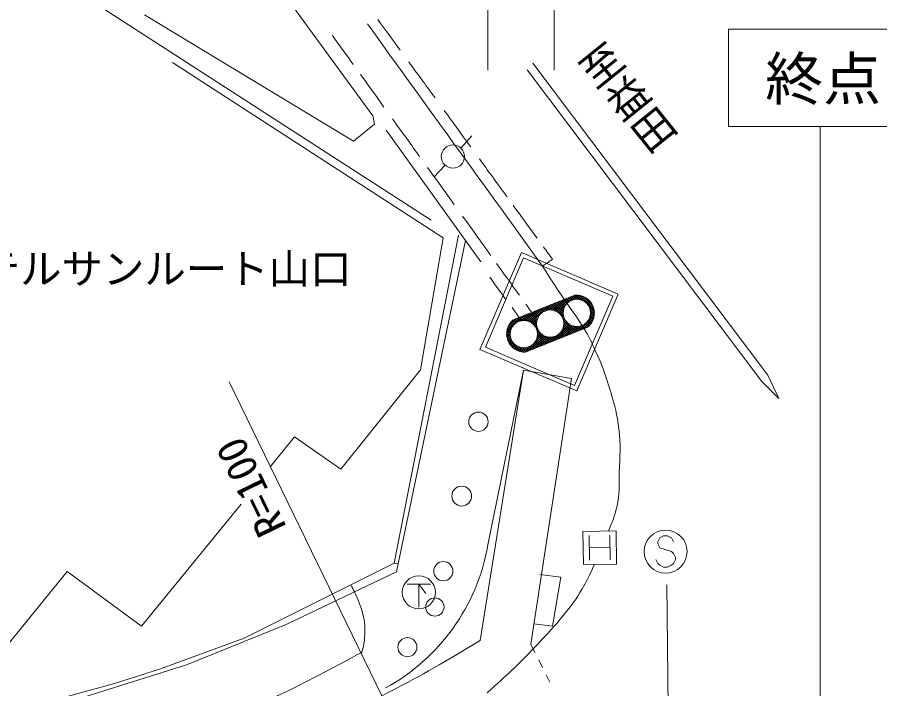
# Model space of a CAD drawing. Units: millimetres, scale not verified. Extents: x 40000 to 680000, y 20000 to 380000.
# Drawn here: x 372502 to 424580, y 300365 to 340913 of the extents above; entities that cross this region are included whole.
import ezdxf
from ezdxf.enums import TextEntityAlignment as Align

# ---------------------------------------------------------------- set-up
doc = ezdxf.new("R2010")
doc.units = ezdxf.units.MM
doc.header["$LTSCALE"] = 1000
for name, color, linetype, lineweight in [('M-BGD', 7, 'Continuous', 13), ('M-BGD-EXST', 7, 'Continuous', 13), ('M-BMK-SRVR', 3, 'Continuous', 13), ('M-STR-HTXT', 7, 'Continuous', 13), ('M-STR-STR3', 7, 'Continuous', 13), ('M-STR-STRC', 7, 'Continuous', 13), ('M-STR-STRD', 7, 'Continuous', 13)]:
    doc.layers.add(name, color=color, linetype=linetype, lineweight=lineweight)
doc.styles.add('@ＭＳ ゴシック', font='')
doc.styles.add('ＭＳ ゴシック', font='')
doc.styles.get('@ＭＳ ゴシック').set_extended_font_data('@MS Gothic')
doc.styles.get('ＭＳ ゴシック').set_extended_font_data('MS Gothic')

msp = doc.modelspace()

# ---------------------------------------------------------------- linework, layer by layer
at = {"layer": 'M-BGD'}
for p, q in [((393980, 334956), (387546, 343761)), ((380180, 341052), (392795, 333432)), ((415439, 340196), (426465, 340196)), ((415439, 340196), (415439, 334322)), ((398214, 327590), (381873, 338173)), ((394065, 334448), (393980, 334956)), ((392795, 333432), (394065, 334448)), ((394778, 334089), (400495, 326142)), ((415439, 334322), (426465, 334322)), ((420977, 334322), (420977, 299328)), ((399281, 333016), (399958, 333752)), ((398333, 331985), (397656, 331249)), ((399145, 327759), (395250, 307947)), ((396859, 319631), (398214, 327590)), ((399570, 327428), (395400, 307424)), ((392033, 313620), (396859, 319631)), ((400923, 309048), (403067, 319608)), ((387800, 313789), (389239, 315567)), ((389239, 315567), (392033, 313620)), ((380010, 304137), (386022, 311503)), ((395250, 307947), (386201, 303423)), ((395250, 307947), (395505, 307927)), ((371882, 302952), (375523, 307439)), ((375523, 307439), (380010, 304137)), ((395400, 307424), (388741, 304253)), ((404056, 307270), (405326, 307100)), ((405326, 307100), (404818, 304137)), ((388741, 304253), (382727, 301808)), ((404818, 304137), (403698, 304285)), ((386201, 303423), (381157, 301566)), ((382727, 301808), (376591, 299867)), ((381157, 301566), (378368, 300678)), ((378368, 300678), (374481, 299619))]:
    msp.add_line(p, q, dxfattribs=at)
for centre, radius in [((398807, 332500), 700), ((400349, 316489), 585), ((399339, 311998), 598), ((398228, 307464), 581), ((397718, 305302), 553), ((396060, 302875), 575)]:
    msp.add_circle(centre, radius, dxfattribs=at)
for centre, radius, start, end in [((388845, 311162), 12262, 298.7482, 350.0702), ((351034, 377945), 86413, 278.74862, 299.2202)]:
    msp.add_arc(centre, radius, start, end, dxfattribs=at)
for points in [[(395624, 338928), (395216, 339488), (394771, 340100), (394280, 340774)], [(404219, 325885), (398932, 333197), (398932, 333197), (393646, 340509)], [(391535, 339810), (391986, 339183), (392404, 338602), (392793, 338061)], [(397729, 336037), (397261, 336680), (396742, 337392), (396137, 338223)], [(393229, 337457), (393749, 336735), (394215, 336086), (394643, 335492)], [(399882, 333081), (399358, 333801), (398851, 334497), (398280, 335281)], [(395157, 334777), (395765, 333933), (396296, 333196), (396798, 332498)], [(402073, 330072), (401439, 330943), (400903, 331678), (400405, 332363)], [(397275, 331836), (397806, 331098), (398323, 330380), (398890, 329592)], [(403897, 327567), (403359, 328306), (402882, 328961), (402451, 329554)], [(399390, 328898), (399896, 328194), (400451, 327423), (401093, 326531)], [(404820, 326299), (404634, 326556), (404454, 326803), (404280, 327042)], [(401441, 326048), (401862, 325463), (402320, 324827), (402823, 324127)], [(404219, 325885), (404520, 326092), (404520, 326092), (404820, 326299)], [(401035, 325222), (401516, 324542), (401516, 324542), (401998, 323862)], [(403215, 323584), (403372, 323365), (403534, 323141), (403700, 322910)], [(402382, 323394), (402660, 322991), (402660, 322991), (402939, 322589)]]:
    msp.add_open_spline(points, degree=3, dxfattribs=at)
for points, knots in [([(408194, 309888), (408476, 310520), (408561, 310755), (408701, 311338), (408895, 312140), (408828, 312619), (408854, 313444), (408887, 314463), (408951, 315043), (408823, 316055), (408712, 316936), (408601, 317428), (408339, 318277), (408031, 319279), (407841, 319840), (407406, 320795), (407167, 321320), (407029, 321615), (406727, 322107), (406238, 322905), (405894, 323307), (405377, 324088), (404917, 324784), (404772, 325011), (404219, 325885)], [0, 0, 0, 0, 1, 1, 1, 2, 2, 2, 3, 3, 3, 4, 4, 4, 5, 5, 5, 6, 6, 6, 7, 7, 7, 8, 8, 8, 8]), ([(400872, 300113), (402177, 301297), (402551, 301623), (403551, 302667), (404355, 303506), (404810, 303975), (405540, 304879), (406074, 305539), (406363, 305926), (406768, 306671), (407017, 307130), (407105, 307302), (407347, 307875)], [0, 0, 0, 0, 1, 1, 1, 2, 2, 2, 3, 3, 3, 4, 4, 4, 4]), ([(392642, 306643), (392750, 306443), (392776, 306383), (392857, 306213), (393101, 305702), (393233, 305407), (393377, 304859), (393501, 304388), (393511, 304103), (393486, 303616), (393463, 303162), (393418, 302977), (393286, 302468)], [0, 0, 0, 0, 1, 1, 1, 2, 2, 2, 3, 3, 3, 4, 4, 4, 4])]:
    msp.add_open_spline(points, degree=3, knots=knots, dxfattribs=at)
at = {"layer": 'M-BGD-EXST'}
for p, q in [((396050, 306685), (397450, 306685)), ((396751, 306685), (397170, 306125)), ((396751, 306685), (396751, 305285))]:
    msp.add_line(p, q, dxfattribs=at)
msp.add_circle((396751, 306183), 1000, dxfattribs=at)
at = {"layer": 'M-BMK-SRVR'}
msp.add_line((400512, 287599), (385301, 318900), dxfattribs=at)
at = {"layer": 'M-STR-HTXT'}
msp.add_line((397491, 328667), (373157, 344381), dxfattribs=at)
at = {"layer": 'M-STR-STR3'}
for p, q in [((403067, 319608), (400452, 303282)), ((405973, 319096), (403067, 319608)), ((403508, 303048), (405973, 319096)), ((403761, 302548), (403508, 303048)), ((404213, 301656), (403987, 302102)), ((404665, 300764), (404439, 301210))]:
    msp.add_line(p, q, dxfattribs=at)
msp.add_open_spline([(400452, 303282), (397690, 301618), (396888, 301151), (394518, 299945), (391815, 298568), (390223, 297952), (387424, 296783), (386245, 296291), (385568, 296056), (384369, 295616), (382808, 295044), (381931, 294728), (380345, 294231), (378714, 293721), (377803, 293417), (376145, 293001), (373588, 292360), (372140, 292059), (369553, 291552), (365413, 290740), (363982, 290608), (358869, 289962)], degree=3, knots=[0, 0, 0, 0, 1, 1, 1, 2, 2, 2, 3, 3, 3, 4, 4, 4, 5, 5, 5, 6, 6, 6, 7, 7, 7, 7], dxfattribs=at)
at = {"layer": 'M-STR-STRC'}
for p, q in [((400925, 341715), (400925, 337715)), ((404921, 341715), (404921, 337715)), ((400437, 320855), (402944, 326704)), ((408794, 324196), (402944, 326704)), ((400765, 320986), (403076, 326376)), ((408466, 324065), (403076, 326376)), ((402450, 322644), (406164, 324134)), ((404946, 323197), (405694, 323945)), ((405046, 323156), (405930, 324040)), ((405136, 323104), (406166, 324134)), ((405850, 323754), (405669, 323935)), ((405941, 323805), (405770, 323976)), ((406043, 323844), (405871, 324016)), ((406157, 323872), (405972, 324057)), ((406004, 323831), (406310, 324137)), ((406287, 323883), (406073, 324097)), ((406155, 318675), (408466, 324065)), ((406443, 323869), (406177, 324135)), ((406191, 323877), (406438, 324123)), ((406286, 318347), (408794, 324196)), ((406655, 323798), (406317, 324136)), ((406338, 323882), (406554, 324097)), ((406462, 323865), (406659, 324062)), ((407329, 323265), (406479, 324115)), ((406572, 323833), (406757, 324018)), ((406671, 323790), (406847, 323966)), ((407266, 323470), (406684, 324052)), ((403522, 322480), (404513, 323471)), ((404355, 323171), (404749, 323566)), ((404539, 323227), (404357, 323409)), ((404668, 323240), (404458, 323449)), ((404554, 323230), (404985, 323661)), ((404820, 323229), (404559, 323490)), ((405024, 323166), (404660, 323530)), ((404706, 323240), (405222, 323756)), ((405502, 322830), (404761, 323571)), ((404834, 323226), (405458, 323850)), ((405471, 323002), (404862, 323611)), ((405473, 323142), (404963, 323652)), ((405494, 323262), (405064, 323692)), ((405529, 323369), (405165, 323733)), ((405575, 323464), (405266, 323773)), ((405630, 323550), (405367, 323814)), ((405695, 323627), (405467, 323854)), ((405768, 323695), (405568, 323895)), ((406759, 323737), (406930, 323908)), ((406838, 323675), (407006, 323843)), ((406909, 323604), (407076, 323771)), ((406970, 323524), (407139, 323693)), ((407023, 323436), (407196, 323608)), ((407350, 323103), (407029, 323424)), ((407066, 323337), (407245, 323516)), ((407097, 323227), (407287, 323416)), ((402695, 322502), (403096, 322903)), ((402919, 322585), (403333, 322998)), ((403079, 322602), (403569, 323092)), ((403899, 322170), (403146, 322923)), ((403211, 322593), (403805, 323187)), ((403864, 322346), (403247, 322963)), ((403327, 322568), (404041, 323282)), ((403864, 322488), (403348, 323004)), ((403429, 322529), (404277, 323377)), ((403884, 322609), (403449, 323044)), ((403918, 322717), (403550, 323085)), ((403963, 322813), (403651, 323125)), ((404017, 322900), (403752, 323166)), ((404081, 322978), (403853, 323206)), ((404154, 323047), (403953, 323247)), ((404235, 323107), (404054, 323287)), ((404325, 323158), (404155, 323328)), ((404426, 323199), (404256, 323368)), ((405217, 323044), (405520, 323347)), ((405289, 322974), (405475, 323160)), ((405352, 322896), (405470, 323014)), ((405407, 322809), (405487, 322889)), ((406419, 321983), (407343, 322907)), ((407059, 322764), (407352, 323057)), ((407349, 322963), (407100, 323212)), ((407304, 322725), (407103, 322926)), ((407107, 322954), (407342, 323189)), ((407113, 323101), (407320, 323308)), ((407332, 322838), (407114, 323056)), ((402075, 322023), (402860, 322808)), ((402140, 322230), (402624, 322714)), ((402410, 322244), (402241, 322414)), ((402472, 322324), (402301, 322495)), ((402543, 322395), (402368, 322569)), ((402622, 322457), (402442, 322637)), ((402710, 322510), (402540, 322680)), ((402809, 322553), (402641, 322721)), ((402919, 322585), (402742, 322761)), ((403044, 322601), (402843, 322801)), ((403190, 322596), (402944, 322842)), ((403377, 322550), (403045, 322882)), ((403604, 322421), (403930, 322746)), ((403679, 322354), (403871, 322547)), ((403744, 322278), (403861, 322395)), ((404766, 321320), (405827, 322381)), ((405678, 322513), (405432, 322758)), ((405451, 322712), (405518, 322779)), ((405465, 322160), (405748, 322443)), ((405485, 322604), (405561, 322681)), ((406167, 321882), (405495, 322554)), ((405502, 322339), (405677, 322514)), ((405504, 322482), (405615, 322593)), ((406066, 321842), (405506, 322401)), ((406268, 321923), (405744, 322446)), ((406655, 322078), (407304, 322727)), ((406967, 322213), (406781, 322399)), ((407040, 322282), (406858, 322464)), ((406892, 322173), (407186, 322467)), ((407107, 322356), (406926, 322537)), ((407167, 322438), (406985, 322619)), ((407220, 322526), (407036, 322710)), ((407266, 322621), (407075, 322812)), ((402053, 321859), (402367, 322174)), ((402053, 321719), (402284, 321950)), ((402274, 321674), (402055, 321893)), ((402268, 321821), (402073, 322016)), ((402284, 321947), (402102, 322128)), ((402315, 322057), (402141, 322231)), ((402358, 322156), (402187, 322326)), ((403199, 320692), (406942, 322193)), ((403801, 322193), (403875, 322267)), ((403848, 322099), (403904, 322155)), ((404653, 321275), (403860, 322068)), ((403884, 321993), (403945, 322055)), ((403906, 321875), (403997, 321965)), ((404552, 321234), (403906, 321880)), ((403911, 321738), (404057, 321884)), ((405002, 321415), (405916, 322328)), ((405239, 321510), (406015, 322286)), ((405561, 321639), (405313, 321888)), ((405662, 321680), (405373, 321969)), ((405763, 321720), (405424, 322059)), ((405864, 321761), (405465, 322160)), ((405475, 321604), (406125, 322255)), ((405965, 321801), (405493, 322273)), ((405711, 321699), (406251, 322239)), ((405947, 321794), (406398, 322245)), ((406369, 321963), (406061, 322271)), ((406183, 321889), (406588, 322293)), ((406470, 322003), (406233, 322240)), ((406571, 322044), (406373, 322242)), ((406671, 322084), (406493, 322263)), ((406772, 322125), (406600, 322298)), ((406873, 322165), (406695, 322344)), ((402322, 321485), (402051, 321755)), ((402069, 321593), (402267, 321791)), ((402956, 320709), (402069, 321596)), ((402097, 321479), (402276, 321658)), ((402759, 320764), (402124, 321400)), ((402134, 321375), (402302, 321543)), ((402179, 321278), (402340, 321440)), ((402231, 321189), (402390, 321348)), ((403349, 320752), (404292, 321694)), ((403586, 320847), (404389, 321650)), ((403760, 321304), (404205, 321749)), ((404148, 321072), (403819, 321401)), ((403822, 320941), (404497, 321616)), ((404249, 321113), (403862, 321499)), ((403885, 321570), (404127, 321812)), ((404350, 321153), (403894, 321609)), ((404451, 321194), (403911, 321734)), ((404058, 321036), (404619, 321597)), ((404294, 321131), (404762, 321599)), ((404754, 321315), (404436, 321633)), ((404530, 321226), (404941, 321636)), ((404855, 321356), (404612, 321598)), ((404956, 321396), (404754, 321598)), ((405057, 321437), (404876, 321618)), ((405157, 321477), (404983, 321651)), ((405258, 321518), (405080, 321696)), ((405359, 321558), (405166, 321751)), ((405460, 321599), (405244, 321815)), ((400437, 320855), (406286, 318347)), ((400765, 320986), (406155, 318675)), ((402291, 321107), (402448, 321265)), ((402357, 321032), (402515, 321191)), ((402429, 320963), (402591, 321125)), ((402508, 320900), (402676, 321069)), ((402593, 320844), (402771, 321022)), ((402686, 320795), (402876, 320986)), ((402786, 320754), (402995, 320963)), ((403115, 320692), (402794, 321012)), ((402895, 320722), (403132, 320959)), ((403240, 320708), (402983, 320964)), ((403014, 320700), (403299, 320985)), ((403341, 320748), (403131, 320958)), ((403147, 320691), (403565, 321109)), ((403442, 320789), (403256, 320974)), ((403542, 320829), (403366, 321005)), ((403643, 320870), (403465, 321048)), ((403744, 320910), (403554, 321101)), ((403845, 320951), (403633, 321163)), ((403946, 320991), (403704, 321234)), ((404047, 321032), (403766, 321313)), ((406658, 309865), (408658, 309895)), ((408658, 309895), (408689, 307896)), ((406689, 307865), (406658, 309865)), ((407037, 309620), (407060, 308121)), ((408287, 309640), (408310, 308140)), ((411293, 309475), (411174, 309238)), ((411529, 309593), (411293, 309475)), ((411765, 309593), (411529, 309593)), ((412002, 309475), (411765, 309593)), ((412120, 309238), (412002, 309475)), ((407048, 308871), (408298, 308890)), ((411174, 309238), (411174, 309120)), ((411174, 309120), (411293, 308884)), ((411293, 308884), (412002, 308647)), ((412002, 308647), (412120, 308529)), ((412120, 308529), (412238, 308293)), ((408689, 307896), (406689, 307865)), ((411174, 307938), (411056, 308175)), ((411293, 307820), (411174, 307938)), ((411529, 307702), (411293, 307820)), ((412002, 307820), (411765, 307702)), ((412120, 307938), (412002, 307820)), ((412238, 308175), (412120, 307938)), ((412238, 308293), (412238, 308175)), ((411765, 307702), (411529, 307702)), ((411719, 306647), (411882, 292798))]:
    msp.add_line(p, q, dxfattribs=at)
for centre, radius in [((406291, 323060), 822), ((404684, 322417), 822), ((403089, 321780), 822), ((411647, 308647), 1300)]:
    msp.add_circle(centre, radius, dxfattribs=at)
for centre, radius, start, end in [((406259, 323046), 1092, 308.6955, 94.991), ((403154, 321794), 1104, 129.6845, 272.3399)]:
    msp.add_arc(centre, radius, start, end, dxfattribs=at)
at = {"layer": 'M-STR-STRD'}
for p, q in [((403630, 338149), (417819, 319307)), ((417452, 318912), (403292, 337744)), ((417819, 319307), (418487, 317885)), ((418487, 317885), (417452, 318912))]:
    msp.add_line(p, q, dxfattribs=at)

# ---------------------------------------------------------------- texts
at = {"layer": 'M-BGD', "style": '@ＭＳ ゴシック'}
msp.add_text('至益田', height=1833, rotation=308.834, dxfattribs=at).set_placement((409320, 336071), align=Align.MIDDLE_CENTER)
at = {"layer": 'M-BGD', "style": 'ＭＳ ゴシック'}
for s, height, p in [('終点', 2566, (421161, 337198)), ('ホテルサンルート山口', 1833, (380179, 325727))]:
    msp.add_text(s, height=height, dxfattribs=at).set_placement(p, align=Align.MIDDLE_CENTER)
at = {"layer": 'M-BMK-SRVR', "style": 'ＭＳ ゴシック'}
msp.add_text('R=100', height=1833, rotation=115.918, dxfattribs=at).set_placement((387963, 309727), align=Align.MIDDLE_LEFT)

doc.saveas('drawing.dxf')
